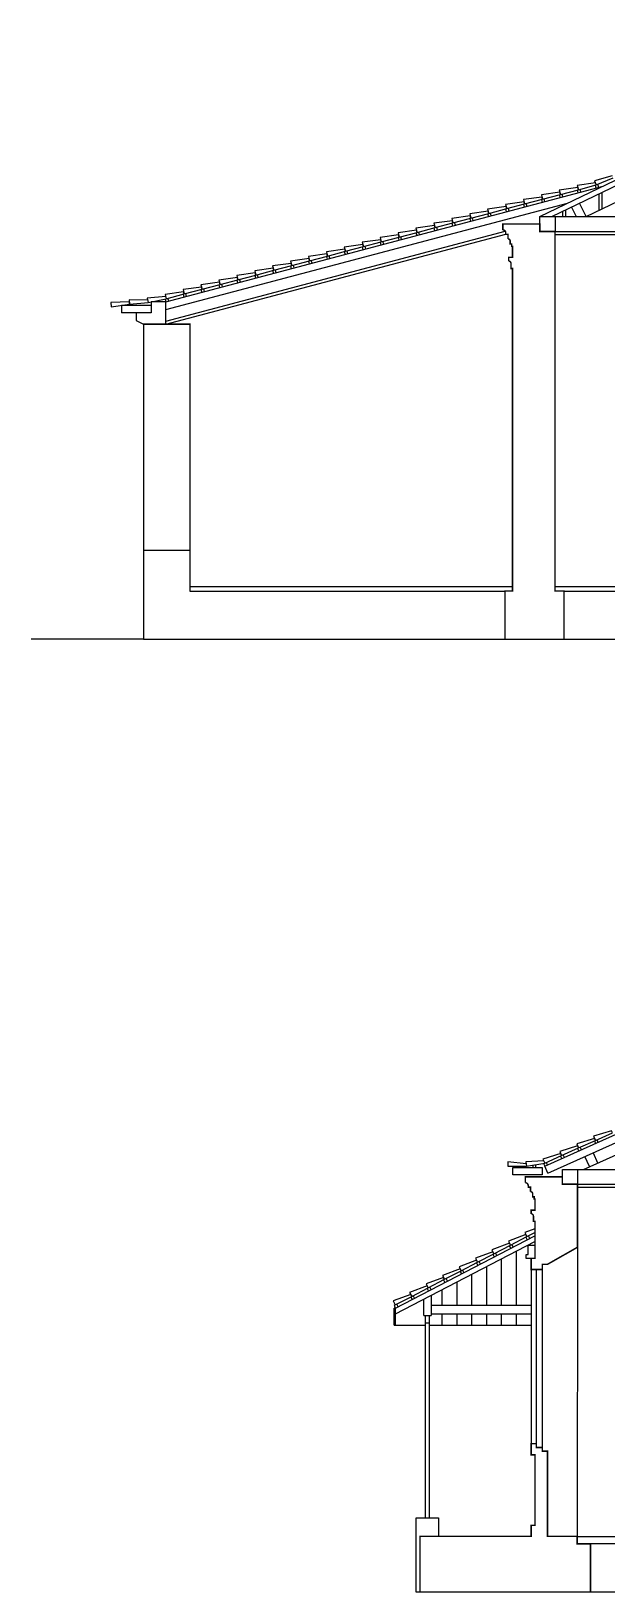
# Model space of a CAD drawing. Extents: x -6873 to 8611, y -8363 to -1732.
# Drawn here: x -341 to 436, y -8201 to -6095 of the extents above; entities that cross this region are included whole.
import ezdxf

# ---------------------------------------------------------------- set-up
doc = ezdxf.new("R2010")
doc.units = 0
doc.layers.add('PAREDE', color=7, linetype='CONTINUOUS')
doc.layers.add('PAREDE_FINA', color=7, linetype='CONTINUOUS')

msp = doc.modelspace()

# ---------------------------------------------------------------- linework, layer by layer
at = {"layer": 'PAREDE', "const_width": 2}
for points in [[(378.1, -6915.46), (298.6, -6915.46), (298.6, -6850.46), (308.6, -6850.46), (308.6, -6415.46), (306.6, -6415.46), (306.6, -6410.46), (306.6, -6408.46, 0.4142136), (303.6, -6405.46), (303.6, -6400.46), (308.6, -6400.46), (308.6, -6385.46), (307.6, -6385.46), (307.6, -6382.46), (305.6, -6382.46), (305.6, -6378.46, 0.4142136), (302.6, -6375.46), (302.6, -6369.46), (299.6, -6369.46), (299.6, -6367.46, 0.4142136), (295.6, -6363.46), (295.6, -6355.46), (345.6, -6355.46), (345.6, -6365.46), (366.1, -6365.46), (366.1, -6850.46), (378.1, -6850.46)], [(338.94, -7700.41), (336.94, -7700.41), (336.94, -7695.41), (336.94, -7693.41, 0.4142136), (333.94, -7690.41), (333.94, -7685.41), (338.94, -7685.41), (338.94, -7670.41), (337.94, -7670.41), (337.94, -7667.41), (335.94, -7667.41), (335.94, -7663.41, 0.4142136), (332.94, -7660.41), (332.94, -7654.41), (329.94, -7654.41), (329.94, -7652.41, 0.4142136), (325.94, -7648.41), (325.94, -7640.41), (375.94, -7640.41), (375.94, -7650.41), (396.44, -7650.41), (396.44, -7735.41), (355.94, -7758.41), (348.94, -7758.41), (348.94, -7765.41), (333.94, -7765.41), (333.94, -7750.41), (338.94, -7750.41)]]:
    msp.add_lwpolyline(points, format="xyb", close=True, dxfattribs=at)
for points in [[(-126.4, -6795.46), (-188.9, -6795.46), (-188.9, -6490.46), (-126.4, -6490.46)], [(413.94, -8200.41), (183.94, -8200.41), (183.94, -8125.41), (333.94, -8125.41), (333.94, -8110.41), (338.94, -8110.41), (338.94, -8015.41), (333.94, -8015.41), (333.94, -8000.41), (340.94, -8000.41), (340.94, -8005.41), (348.94, -8005.41), (348.94, -8010.41), (355.94, -8010.41), (355.94, -8125.41), (395.94, -8125.41), (395.94, -8135.41), (413.94, -8135.41)]]:
    msp.add_lwpolyline(points, close=True, dxfattribs=at)
at = {"layer": 'PAREDE_FINA'}
for points in [[(345.6, -6345.46), (866.1, -6095.46)], [(361.77, -6345.46), (866.1, -6103.22)], [(407.96, -6345.46), (866.1, -6125.41)], [(443.29, -6290.33), (419.37, -6297.27)], [(419.37, -6297.27), (421.72, -6302.79), (444.6, -6293.07)], [(-158.9, -6460.46), (430.83, -6304.52)], [(347.68, -6316.17), (349.21, -6321.97), (373.38, -6315.58), (372.61, -6312.68), (347.68, -6316.17)], [(371.8, -6315.99), (372.83, -6319.86)], [(371.84, -6309.78), (373.38, -6315.58), (397.55, -6309.18), (396.78, -6306.28), (371.84, -6309.78)], [(376.69, -6318.84), (375.67, -6314.97)], [(395.97, -6309.6), (397, -6313.47)], [(420.51, -6299.96), (396.01, -6303.38)], [(396.01, -6303.38), (397.55, -6309.18), (421.72, -6302.79)], [(400.86, -6312.45), (399.84, -6308.58)], [(420.14, -6303.21), (421.17, -6307.08)], [(425.03, -6306.05), (424.01, -6302.19)], [(425.1, -6315.04), (425.1, -6337.23)], [(429.1, -6313.12), (429.1, -6335.31)], [(-158.9, -6470.8), (382.92, -6327.53)], [(251, -6341.73), (252.53, -6347.53), (276.7, -6341.14), (275.93, -6338.24), (251, -6341.73)], [(275.17, -6335.34), (276.7, -6341.14), (300.87, -6334.75), (300.1, -6331.85), (275.17, -6335.34)], [(299.3, -6335.16), (300.32, -6339.03)], [(299.34, -6328.95), (300.87, -6334.75), (325.04, -6328.36), (324.27, -6325.46), (299.34, -6328.95)], [(304.19, -6338.01), (303.16, -6334.14)], [(323.47, -6328.77), (324.49, -6332.64)], [(323.51, -6322.56), (325.04, -6328.36), (349.21, -6321.97), (348.44, -6319.07), (323.51, -6322.56)], [(328.36, -6331.62), (327.33, -6327.75)], [(347.64, -6322.38), (348.66, -6326.25)], [(352.53, -6325.23), (351.5, -6321.36)], [(376.1, -6338.57), (376.1, -6345.46)], [(380.1, -6336.65), (380.1, -6345.46)], [(388.49, -6332.63), (394.65, -6345.46)], [(407.96, -6345.46), (399.3, -6327.43)], [(178.49, -6360.9), (180.02, -6366.7), (204.19, -6360.31), (203.43, -6357.41), (178.49, -6360.9)], [(202.66, -6354.51), (204.19, -6360.31), (228.36, -6353.92), (227.6, -6351.02), (202.66, -6354.51)], [(207.51, -6363.57), (206.49, -6359.71)], [(226.79, -6354.34), (227.81, -6358.2)], [(226.83, -6348.12), (228.36, -6353.92), (252.53, -6347.53), (251.77, -6344.63), (226.83, -6348.12)], [(231.68, -6357.18), (230.66, -6353.31)], [(250.96, -6347.95), (251.98, -6351.81)], [(255.85, -6350.79), (254.83, -6346.92)], [(275.13, -6341.56), (276.15, -6345.42)], [(280.02, -6344.4), (278.99, -6340.53)], [(345.6, -6345.46), (1121.1, -6345.46)], [(345.6, -6355.46), (345.6, -6345.46)], [(366.1, -6345.46), (366.1, -6365.46)], [(-158.9, -6486.32), (298.94, -6365.26)], [(-158.9, -6490.46), (299.6, -6369.22)], [(105.98, -6380.07), (107.52, -6385.88), (131.69, -6379.48), (130.92, -6376.58), (105.98, -6380.07)], [(130.11, -6379.9), (131.13, -6383.77)], [(130.15, -6373.68), (131.69, -6379.48), (155.85, -6373.09), (155.09, -6370.19), (130.15, -6373.68)], [(135, -6382.75), (133.98, -6378.88)], [(154.28, -6373.51), (155.3, -6377.38)], [(154.32, -6367.29), (155.85, -6373.09), (180.02, -6366.7), (179.26, -6363.8), (154.32, -6367.29)], [(159.17, -6376.35), (158.15, -6372.49)], [(178.45, -6367.12), (179.47, -6370.99)], [(183.34, -6369.96), (182.32, -6366.1)], [(202.62, -6360.73), (203.64, -6364.6)], [(366.1, -6365.46), (1121.1, -6365.46)], [(366.1, -6369.46), (1121.1, -6369.46)], [(33.47, -6399.25), (35.01, -6405.05), (59.18, -6398.66), (58.41, -6395.76), (33.47, -6399.25)], [(57.6, -6399.07), (58.63, -6402.94)], [(57.64, -6392.86), (59.18, -6398.66), (83.35, -6392.27), (82.58, -6389.37), (57.64, -6392.86)], [(62.49, -6401.92), (61.47, -6398.05)], [(81.77, -6392.68), (82.8, -6396.55)], [(81.81, -6386.47), (83.35, -6392.27), (107.52, -6385.88), (106.75, -6382.98), (81.81, -6386.47)], [(86.66, -6395.53), (85.64, -6391.66)], [(105.94, -6386.29), (106.96, -6390.16)], [(110.83, -6389.14), (109.81, -6385.27)], [(-63.2, -6424.81), (-61.67, -6430.61), (-37.5, -6424.22), (-38.27, -6421.32), (-63.2, -6424.81)], [(-39.03, -6418.42), (-37.5, -6424.22), (-13.33, -6417.83), (-14.1, -6414.93), (-39.03, -6418.42)], [(-14.9, -6418.25), (-13.88, -6422.11)], [(-14.86, -6412.03), (-13.33, -6417.83), (10.84, -6411.44), (10.07, -6408.54), (-14.86, -6412.03)], [(-10.01, -6421.09), (-11.04, -6417.22)], [(9.26, -6411.86), (10.29, -6415.72)], [(9.3, -6405.64), (10.84, -6411.44), (35.01, -6405.05), (34.24, -6402.15), (9.3, -6405.64)], [(14.15, -6414.7), (13.13, -6410.83)], [(33.43, -6405.46), (34.46, -6409.33)], [(38.32, -6408.31), (37.3, -6404.44)], [(-135.71, -6443.98), (-134.18, -6449.78), (-110.01, -6443.39), (-110.77, -6440.49), (-135.71, -6443.98)], [(-111.58, -6443.81), (-110.56, -6447.68)], [(-111.54, -6437.59), (-110.01, -6443.39), (-85.84, -6437), (-86.61, -6434.1), (-111.54, -6437.59)], [(-106.69, -6446.65), (-107.71, -6442.79)], [(-87.41, -6437.42), (-86.39, -6441.29)], [(-87.37, -6431.2), (-85.84, -6437), (-61.67, -6430.61), (-62.44, -6427.71), (-87.37, -6431.2)], [(-82.52, -6440.26), (-83.55, -6436.4)], [(-63.24, -6431.03), (-62.22, -6434.89)], [(-58.35, -6433.87), (-59.38, -6430.01)], [(-39.07, -6424.64), (-38.05, -6428.5)], [(-34.18, -6427.48), (-35.21, -6423.61)], [(-233.32, -6461.1), (-232.49, -6467.05), (-207.73, -6463.57), (-208.15, -6460.6), (-233.32, -6461.1)], [(-208.31, -6457.6), (-207.73, -6463.57), (-182.85, -6461.15)], [(-183.45, -6458.16), (-208.31, -6457.6)], [(-178.9, -6460.46), (-178.9, -6475.46), (-198.9, -6475.46), (-198.9, -6485.46)], [(-159.12, -6453.25), (-184.04, -6455.27)], [(-184.04, -6455.27), (-182.85, -6461.15), (-158.35, -6456.18)], [(-158.9, -6460.46), (-178.9, -6460.46)], [(-159.92, -6456.59), (-158.35, -6456.18)], [(-159.92, -6456.59), (-158.9, -6460.46)], [(-159.88, -6450.37), (-158.35, -6456.18), (-134.18, -6449.78), (-134.94, -6446.88), (-159.88, -6450.37)], [(-158.9, -6490.46), (-158.9, -6460.46)], [(-155.03, -6459.44), (-156.05, -6455.57)], [(-135.75, -6450.2), (-134.73, -6454.07)], [(-130.86, -6453.04), (-131.88, -6449.18)], [(-178.9, -6465.46), (-218.9, -6465.46)], [(-218.9, -6465.46), (-218.9, -6475.46)], [(-198.9, -6475.46), (-218.9, -6475.46)], [(-198.9, -6485.46), (-188.9, -6490.46)], [(-188.9, -6795.46), (-188.9, -6915.46)], [(-126.4, -6795.46), (-126.4, -6850.46)], [(-126.4, -6844.46), (308.6, -6844.46)], [(-126.4, -6850.46), (298.6, -6850.46)], [(366.1, -6844.46), (656.1, -6844.46)], [(378.1, -6850.46), (656.1, -6850.46)], [(-188.9, -6915.46), (-340.52, -6915.46)], [(-188.9, -6915.46), (298.6, -6915.46)], [(378.1, -6915.46), (1458.6, -6915.46)], [(352.35, -7626.29), (913.94, -7374.45)], [(356.44, -7635.41), (913.94, -7385.41)], [(404.25, -7630.41), (904.94, -7405.89)], [(418.18, -7585.81), (420.63, -7591.28), (443.45, -7581.05), (442.22, -7578.32), (418.18, -7585.81)], [(372.56, -7606.27), (375.01, -7611.74), (397.82, -7601.51), (396.6, -7598.78), (372.56, -7606.27)], [(395.37, -7596.04), (397.82, -7601.51), (420.63, -7591.28), (419.41, -7588.55), (395.37, -7596.04)], [(396.34, -7602.18), (397.97, -7605.83)], [(401.62, -7604.19), (399.99, -7600.54)], [(419.15, -7591.95), (420.79, -7595.6)], [(424.44, -7593.96), (422.8, -7590.31)], [(302.54, -7620.1), (302.54, -7626.1), (327.54, -7626.1)], [(327.03, -7623.03), (302.54, -7620.1)], [(350.89, -7619.05), (326.55, -7620.18)], [(326.55, -7620.18), (327.54, -7626.1), (352.2, -7621.97)], [(349.74, -7616.5), (352.2, -7621.97), (375.01, -7611.74), (373.78, -7609.01), (349.74, -7616.5)], [(350.71, -7622.64), (352.2, -7621.97)], [(350.71, -7622.64), (352.35, -7626.29)], [(356, -7624.65), (354.36, -7621)], [(373.53, -7612.41), (375.16, -7616.06)], [(378.81, -7614.42), (377.18, -7610.77)], [(412.5, -7626.72), (406.36, -7613.03)], [(417.31, -7608.12), (423.45, -7621.8)], [(336.14, -7624.66), (336.14, -7627.81)], [(340.14, -7627.81), (340.14, -7623.99)], [(356.44, -7635.41), (352.35, -7626.29)], [(375.94, -7630.41), (913.94, -7630.41)], [(375.94, -7640.41), (375.94, -7630.41)], [(396.44, -7630.41), (396.44, -7650.41)], [(396.44, -7650.41), (893.94, -7650.41)], [(396.44, -7654.41), (893.94, -7654.41)], [(150.94, -7817.53), (338.94, -7719.93)], [(150.94, -7825.41), (338.94, -7727.82)], [(303.1, -7727.27), (305.86, -7732.6), (328.05, -7721.08), (326.67, -7718.41), (303.1, -7727.27)], [(338.94, -7710.62), (325.29, -7715.75)], [(325.29, -7715.75), (328.05, -7721.08), (338.94, -7715.42)], [(326.61, -7721.83), (328.45, -7725.38)], [(332, -7723.53), (330.16, -7719.98)], [(258.72, -7750.31), (261.49, -7755.63), (283.67, -7744.11), (282.29, -7741.45), (258.72, -7750.31)], [(280.91, -7738.79), (283.67, -7744.11), (305.86, -7732.6), (304.48, -7729.93), (280.91, -7738.79)], [(282.23, -7744.86), (284.07, -7748.41)], [(287.62, -7746.57), (285.78, -7743.02)], [(304.42, -7733.35), (306.26, -7736.9)], [(309.81, -7735.05), (307.97, -7731.5)], [(313.94, -7813.41), (313.94, -7740.8)], [(333.94, -7750.41), (326.94, -7750.41), (326.94, -7745.41), (329.94, -7745.41), (329.94, -7732.49)], [(329.94, -7732.49), (338.94, -7732.49)], [(396.44, -7735.41), (395.94, -8125.41)], [(214.35, -7773.34), (217.11, -7778.67), (239.3, -7767.15), (237.92, -7764.49), (214.35, -7773.34)], [(236.53, -7761.83), (239.3, -7767.15), (261.49, -7755.63), (260.1, -7752.97), (236.53, -7761.83)], [(237.85, -7767.9), (239.7, -7771.45)], [(243.25, -7769.61), (241.4, -7766.06)], [(260.04, -7756.38), (261.88, -7759.93)], [(265.43, -7758.09), (263.59, -7754.54)], [(273.94, -7813.41), (273.94, -7761.56)], [(293.94, -7813.41), (293.94, -7751.18)], [(333.94, -7765.41), (333.94, -8000.41)], [(340.94, -8000.41), (340.94, -7765.41)], [(348.94, -7765.41), (348.94, -8005.41)], [(169.97, -7796.38), (172.73, -7801.71), (194.92, -7790.19), (193.54, -7787.53), (169.97, -7796.38)], [(192.16, -7784.86), (194.92, -7790.19), (217.11, -7778.67), (215.73, -7776.01), (192.16, -7784.86)], [(193.48, -7790.94), (195.32, -7794.49)], [(198.87, -7792.65), (197.03, -7789.1)], [(215.66, -7779.42), (217.51, -7782.97)], [(221.06, -7781.13), (219.22, -7777.58)], [(233.94, -7813.41), (233.94, -7782.33)], [(253.94, -7813.41), (253.94, -7771.94)], [(147.78, -7807.9), (150.54, -7813.23), (172.73, -7801.71), (171.35, -7799.04), (147.78, -7807.9)], [(154.49, -7815.68), (152.65, -7812.13)], [(171.29, -7802.46), (173.13, -7806.01)], [(176.68, -7804.16), (174.84, -7800.61)], [(188.94, -7827.41), (188.94, -7805.69)], [(198.94, -7800.49), (198.94, -7827.41)], [(213.94, -7813.41), (213.94, -7792.71)], [(148.94, -7840.41), (148.94, -7817.53)], [(150.94, -7817.53), (148.94, -7817.53)], [(150.54, -7813.23), (149.1, -7813.98)], [(149.1, -7813.98), (150.94, -7817.53)], [(150.94, -7840.41), (150.94, -7817.53)], [(188.94, -7827.41), (198.94, -7827.41)], [(191.44, -8100.41), (191.44, -7827.41)], [(196.44, -7827.41), (196.44, -8100.41)], [(198.94, -7813.41), (333.94, -7813.41)], [(198.94, -7825.41), (333.94, -7825.41)], [(213.94, -7840.41), (213.94, -7825.41)], [(233.94, -7840.41), (233.94, -7825.41)], [(253.94, -7840.41), (253.94, -7825.41)], [(273.94, -7840.41), (273.94, -7825.41)], [(293.94, -7840.41), (293.94, -7825.41)], [(313.94, -7840.41), (313.94, -7825.41)], [(148.94, -7840.41), (191.44, -7840.41)], [(191.44, -7837.41), (196.44, -7837.41)], [(196.44, -7840.41), (333.94, -7840.41)], [(183.94, -8200.41), (178.94, -8200.41), (178.94, -8100.41), (208.94, -8100.41), (208.94, -8125.41)], [(395.94, -8125.41), (893.94, -8125.41)], [(733.94, -8135.41), (413.94, -8135.41)], [(733.94, -8200.41), (413.94, -8200.41)]]:
    msp.add_lwpolyline(points, dxfattribs=at)
msp.add_lwpolyline([(308.94, -7627.81), (348.94, -7627.81), (348.94, -7637.81), (308.94, -7637.81)], close=True, dxfattribs=at)

doc.saveas('drawing.dxf')
